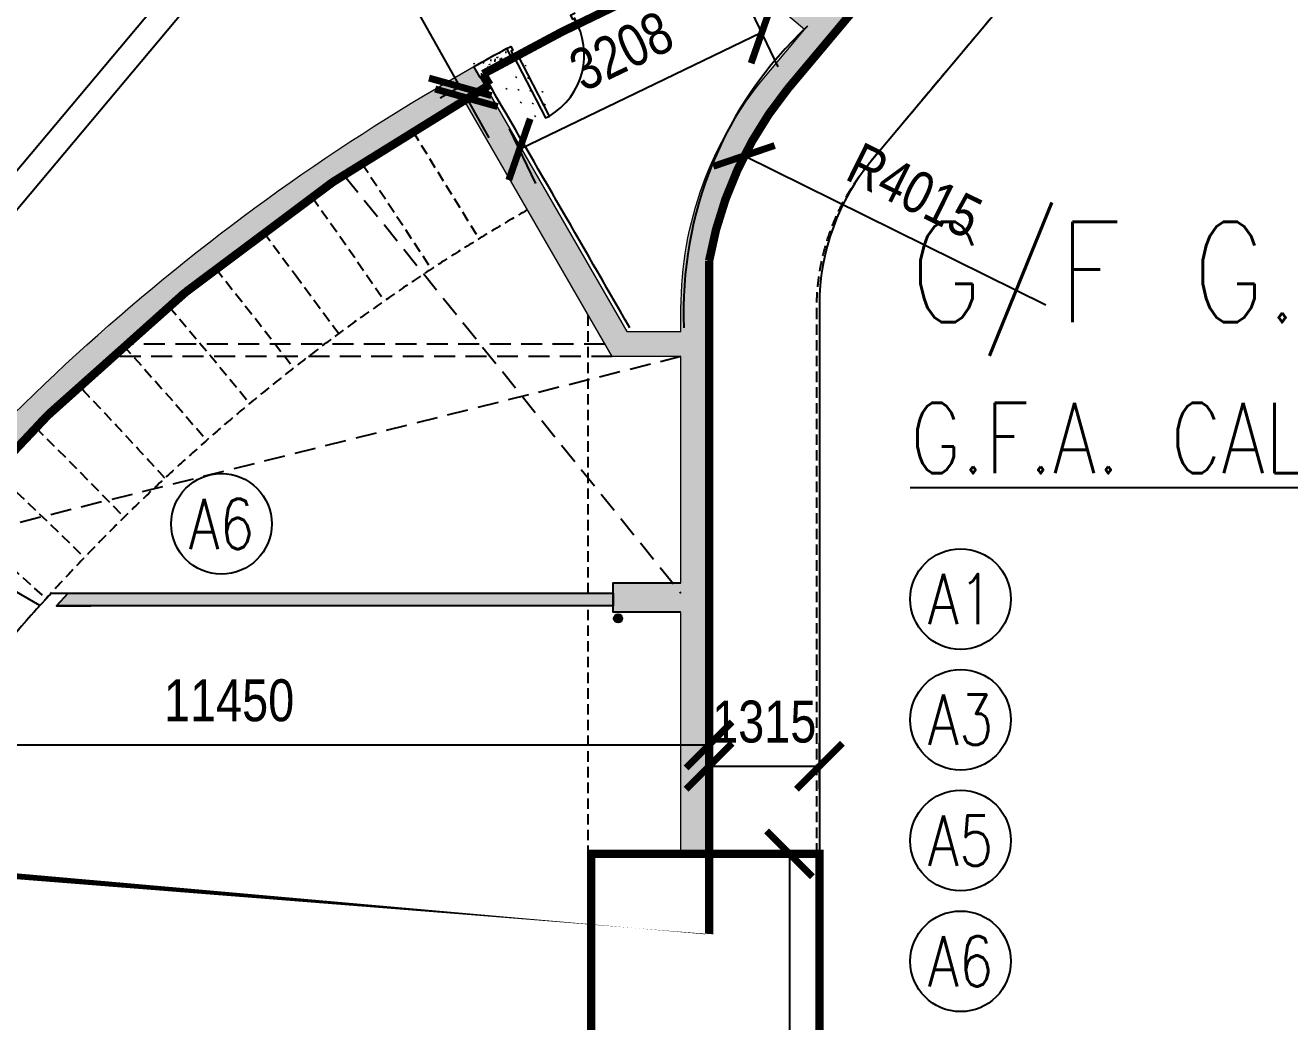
# Model space of a CAD drawing. Header units: millimetres. Extents: x 834140250 to 834644390, y 817877047 to 817987022.
# Drawn here: x 834383485 to 834398566, y 817945582 to 817957464 of the extents above; entities that cross this region are included whole.
import ezdxf
from ezdxf.enums import TextEntityAlignment as Align

# ---------------------------------------------------------------- set-up
doc = ezdxf.new("R2010")
doc.units = ezdxf.units.MM
doc.header["$LTSCALE"] = 1000
doc.header["$MEASUREMENT"] = 0
for name, pattern in [('3B52X-MAGP-P-L000_XB$0$CENTER', [2, 1.25, -0.25, 0.25, -0.25]), ('3B52X-MAGP-P-L000_XB$0$DASHED2', [0.375, 0.25, -0.125]), ('3B52X-MAGP-P-L000_XB$0$HIDDEN2', [0.1875, 0.125, -0.0625])]:
    doc.linetypes.add(name, pattern=pattern)
doc.layers.get('Defpoints').update_dxf_attribs({"color": 150})
for name, color, linetype in [('3B52X-MAGP-P-L000_XB$0$VPA060_Hatch', 252, 'Continuous'), ('3B52X-MAGP-P-L000_XB$0$VPA060_Tactile', 8, 'Continuous'), ('3B52X-MAGP-P-L000_XB$0$VPA090_Building Line Above', 1, '3B52X-MAGP-P-L000_XB$0$HIDDEN2'), ('3B52X-MAGP-P-L000_XB$0$VPA220_Wall-Conc', 3, 'Continuous'), ('3B52X-MAGP-P-L000_XB$0$VPA240_Stair Ramp', 1, 'Continuous'), ('3B52X-MAGP-P-L000_XB$0$VPA280_Structure Under', 1, 'Continuous'), ('3B52X-MAGP-P-L000_XB$0$VPA315_Door', 1, 'Continuous'), ('3B52X-MAGP-P-L000_XB$0$VPA334_Void Area', 8, '3B52X-MAGP-P-L000_XB$0$CENTER'), ('3B52X-MAGP-P-L000_XB$0$VPA520_Drainage', 8, 'Continuous'), ('GFA', 2, 'Continuous'), ('MGD031_1', 7, 'Continuous'), ('VPA040_Text', 3, 'Continuous')]:
    doc.layers.add(name, color=color, linetype=linetype)
doc.layers.add('3B52X-MAGP-P-L000_XB$0$VPA280_Structure', color=2, linetype='Continuous', lineweight=5)
doc.layers.add('VPA280_Structure', color=2, linetype='Continuous', lineweight=5)
doc.styles.add('1_2.5mm', font='arial.ttf', dxfattribs={"width": 0.8, "height": 0.0025})
doc.styles.get("Standard").update_dxf_attribs({"font": 'txt.shx', "width": 0.8})
doc.styles.add('Style-Arial', font='arial.ttf', dxfattribs={"width": 0.8})
doc.styles.add('T1', font='simplex.shx', dxfattribs={"width": 0.8})
doc.dimstyles.get("Standard").update_dxf_attribs({"dimtxt": 0.18, "dimasz": 0.18, "dimexe": 0.18, "dimexo": 0.06249999999999999, "dimgap": 0.09, "dimtad": 0, "dimtih": 1, "dimtoh": 1, "dimdec": 4, "dimzin": 1, "dimdsep": 46, "dimtxsty": '1_2.5mm', "dimcen": 0, "dimadec": 0, "dimazin": 0, "dimtfac": 1, "dimtdec": 4, "dimtofl": 0, "dimtmove": 0, "dimatfit": 3, "dimfxl": 0, "dimtolj": 1, "dimtzin": 1, "dimarcsym": 0})

# ---------------------------------------------------------------- blocks, each defined once
blk = doc.blocks.new('_ArchTick')
at = {"color": 0, "linetype": 'ByBlock', "const_width": 0.15}
blk.add_lwpolyline([(-0.5, -0.5), (0.5, 0.5)], dxfattribs=at)
blk = doc.blocks.new('*D32')
at = {"layer": 'Defpoints', "color": 0}
for p in [(834386260.5289018, 817964194.6418462), (834386404.9058297, 817964073.4952191), (834379044.9876467, 817955302.2864102)]:
    blk.add_point(p, dxfattribs=at)
at = {"layer": 'MGD031_1', "color": 0, "lineweight": -2}
for p, q in [((834386195.1626835, 817964249.4906161), (834386050.7857556, 817964370.6372432)), ((834378900.6107719, 817955423.4329928), (834386260.5289018, 817964194.6418462)), ((834378835.2445005, 817955478.2818072), (834378690.8676257, 817955599.4283898))]:
    blk.add_line(p, q, dxfattribs=at)
at = {"layer": 'MGD031_1', "color": 0, "lineweight": -2, "xscale": 547.6004642393601, "yscale": 547.6004642393601, "zscale": 547.6004642393601}
for p, rotation in [((834386260.5289018, 817964194.6418462), 49.99999993868348), ((834378900.6107719, 817955423.4329928), 229.9999999386835)]:
    blk.add_blockref('_ArchTick', p, dxfattribs=dict(at, rotation=rotation))
at = {"layer": 'MGD031_1', "color": 0, "insert": (834382175.2658908, 817960149.1278118), "char_height": 500, "attachment_point": 5, "rotation": 49.999999938683494, "style": 'Style-Arial'}
blk.add_mtext('11450', dxfattribs=at)
blk = doc.blocks.new('*D37')
at = {"layer": 'Defpoints', "color": 0}
for p in [(834392955.8966922, 817948628.601935), (834391640.8966917, 817948083.6218371), (834392955.8966922, 817948083.6218369)]:
    blk.add_point(p, dxfattribs=at)
at = {"layer": 'MGD031_1', "color": 0, "lineweight": -2}
for p, q in [((834391640.8966917, 817948357.4220693), (834391640.8966917, 817948902.4021672)), ((834392955.8966922, 817948357.4220691), (834392955.8966922, 817948902.4021672)), ((834391640.8966917, 817948628.601935), (834392955.8966922, 817948628.601935))]:
    blk.add_line(p, q, dxfattribs=at)
at = {"layer": 'MGD031_1', "color": 0, "lineweight": -2, "xscale": 547.6004642393601, "yscale": 547.6004642393601, "zscale": 547.6004642393601, "rotation": 180}
blk.add_blockref('_ArchTick', (834391640.8966917, 817948628.601935), dxfattribs=at)
at = {"layer": 'MGD031_1', "color": 0, "lineweight": -2, "xscale": 547.6004642393601, "yscale": 547.6004642393601, "zscale": 547.6004642393601}
blk.add_blockref('_ArchTick', (834392955.8966922, 817948628.601935), dxfattribs=at)
at = {"layer": 'MGD031_1', "color": 0, "insert": (834392298.3966919, 817949157.8591931), "char_height": 500, "attachment_point": 5, "style": 'Style-Arial'}
blk.add_mtext('1315', dxfattribs=at)
blk = doc.blocks.new('*D38')
at = {"layer": 'Defpoints', "color": 0}
for p in [(834392893.396692, 817947583.6218369), (834392599.3115593, 817939583.6218373), (834392893.396692, 817939583.6218373)]:
    blk.add_point(p, dxfattribs=at)
at = {"layer": 'MGD031_1', "color": 0, "lineweight": -2}
for p, q in [((834392619.5964599, 817947583.6218369), (834392325.5113271, 817947583.6218369)), ((834392599.3115593, 817947583.6218369), (834392599.3115593, 817939583.6218373)), ((834392619.5964599, 817939583.6218373), (834392325.5113271, 817939583.6218373))]:
    blk.add_line(p, q, dxfattribs=at)
at = {"layer": 'MGD031_1', "color": 0, "lineweight": -2, "xscale": 547.6004642393601, "yscale": 547.6004642393601, "zscale": 547.6004642393601}
for p, rotation in [((834392599.3115593, 817947583.6218369), 90), ((834392599.3115593, 817939583.6218373), 270)]:
    blk.add_blockref('_ArchTick', p, dxfattribs=dict(at, rotation=rotation))
at = {"layer": 'MGD031_1', "color": 0, "insert": (834392070.2248331, 817943583.6218374), "char_height": 500, "attachment_point": 5, "rotation": 90, "style": 'Style-Arial'}
blk.add_mtext('8000', dxfattribs=at)
blk = doc.blocks.new('*D63')
at = {"layer": 'Defpoints', "color": 0}
for p in [(834392584.0147717, 817956723.8798493), (834389379.1210192, 817955983.6949282), (834389693.8677514, 817955330.7366765)]:
    blk.add_point(p, dxfattribs=at)
at = {"layer": 'MGD031_1', "color": 0, "lineweight": -2}
for p, q in [((834392465.1257513, 817956970.5212245), (834392150.379019, 817957623.479476)), ((834392269.2680395, 817957376.8381008), (834389379.1210192, 817955983.6949279)), ((834389574.9787312, 817955577.3780515), (834389260.2319989, 817956230.3363031))]:
    blk.add_line(p, q, dxfattribs=at)
at = {"layer": 'MGD031_1', "color": 0, "lineweight": -2, "xscale": 547.6004642393601, "yscale": 547.6004642393601, "zscale": 547.6004642393601}
for p, rotation in [((834392269.2680395, 817957376.8381008), 25.73555168244227), ((834389379.1210192, 817955983.6949279), 205.7355516824422)]:
    blk.add_blockref('_ArchTick', p, dxfattribs=dict(at, rotation=rotation))
at = {"layer": 'MGD031_1', "color": 0, "insert": (834390594.3814411, 817957157.0255622), "char_height": 500, "attachment_point": 5, "rotation": 25.73555168244229, "style": 'Style-Arial'}
blk.add_mtext('3208', dxfattribs=at)
blk = doc.blocks.new('*D64')
at = {"layer": 'Defpoints', "color": 0}
for p in [(834388945.4852672, 817956883.2945544), (834389018.9915309, 817956752.4604665), (834388746.3277049, 817956599.2702739)]:
    blk.add_point(p, dxfattribs=at)
at = {"layer": 'MGD031_1', "color": 0, "lineweight": -2}
for p, q in [((834388672.8214412, 817956730.1043618), (834387186.6272944, 817959375.3871654)), ((834388706.7791781, 817956749.1827717), (834388434.1153522, 817956595.9925792)), ((834388780.2854419, 817956618.3486838), (834388507.621616, 817956465.1584914)), ((834388746.3277049, 817956599.2702739), (834389014.55127, 817956121.8580961))]:
    blk.add_line(p, q, dxfattribs=at)
at = {"layer": 'MGD031_1', "color": 0, "lineweight": -2, "xscale": 547.6004642393601, "yscale": 547.6004642393601, "zscale": 547.6004642393601}
for p, rotation in [((834388672.8214412, 817956730.1043618), 299.3285000423941), ((834388746.3277049, 817956599.2702739), 119.3285000423941)]:
    blk.add_blockref('_ArchTick', p, dxfattribs=dict(at, rotation=rotation))
at = {"layer": 'MGD031_1', "color": 0, "insert": (834387066.3531749, 817958509.289485), "char_height": 500, "attachment_point": 5, "rotation": 119.3285000423941, "style": 'Style-Arial'}
blk.add_mtext('150', dxfattribs=at)
blk = doc.blocks.new('*D66')
at = {"layer": 'Defpoints', "color": 0}
for p in [(834391640.8966918, 817948882.527856), (834380190.6291426, 817947583.6218374), (834391640.8966918, 817947583.6218373)]:
    blk.add_point(p, dxfattribs=at)
at = {"layer": 'MGD031_1', "color": 0, "lineweight": -2}
for p, q in [((834380190.6291423, 817947857.4220698), (834380190.6291423, 817949156.3280886)), ((834391640.8966914, 817947857.4220698), (834391640.8966914, 817949156.3280886)), ((834380190.6291423, 817948882.5278565), (834391640.8966914, 817948882.5278565))]:
    blk.add_line(p, q, dxfattribs=at)
at = {"layer": 'MGD031_1', "color": 0, "lineweight": -2, "xscale": 547.6004642393601, "yscale": 547.6004642393601, "zscale": 547.6004642393601}
for p, rotation in [((834380190.6291423, 817948882.5278565), 179.9999999997794), ((834391640.8966914, 817948882.5278565), 359.9999999997795)]:
    blk.add_blockref('_ArchTick', p, dxfattribs=dict(at, rotation=rotation))
at = {"layer": 'MGD031_1', "color": 0, "insert": (834385915.7629172, 817949411.614582), "char_height": 500, "attachment_point": 5, "style": 'Style-Arial'}
blk.add_mtext('11450', dxfattribs=at)
blk = doc.blocks.new('*D98')
at = {"layer": 'Defpoints', "color": 0}
for p in [(834392056.5435157, 817955906.2510638), (834395655.8966912, 817954127.2396188)]:
    blk.add_point(p, dxfattribs=at)
at = {"layer": 'MGD031_1', "color": 0, "lineweight": -2}
blk.add_line((834395655.8966911, 817954127.2396185), (834392056.5435157, 817955906.2510636), dxfattribs=at)
at = {"layer": 'MGD031_1', "color": 0, "lineweight": -2, "xscale": 547.6004642393601, "yscale": 547.6004642393601, "zscale": 547.6004642393601, "rotation": 153.6987167708622}
blk.add_blockref('_ArchTick', (834392056.5435157, 817955906.2510636), dxfattribs=at)
at = {"layer": 'MGD031_1', "color": 0, "insert": (834394090.6538123, 817955491.0591612), "char_height": 500, "attachment_point": 5, "rotation": 333.69871677086223, "style": 'Style-Arial'}
blk.add_mtext('R4015', dxfattribs=at)
blk = doc.blocks.new('door_800')
at = {"layer": '3B52X-MAGP-P-L000_XB$0$VPA315_Door', "color": 253}
for points in [[(591.364559173584, 704.7609226703644), (552.7973053455353, 658.798253774643), (591.0995293855667, 626.6588755846024), (607.1692185401917, 645.8099875450134), (645.4714425802231, 613.6706093549728), (667.9690073728561, 640.4821661710739)], [(0, 0), (38.56725382804871, 45.96266889572144), (76.86947786808014, 13.82329070568085), (60.79978883266449, -5.327821373939514), (99.10201287269592, -37.4671995639801), (76.60444808006287, -64.27875638008118)]]:
    blk.add_lwpolyline(points, dxfattribs=at)
blk.add_lwpolyline([(131.2413910627365, 0.8350244760513306), (99.10201287269592, -37.4671995639801), (749.1123096942902, -582.8905342817307), (781.2516878843307, -544.5883102416992)], close=True, dxfattribs=at)
blk.add_arc((99.10201287269592, -37.4671995639801), 849.9999999545314, 323.3722893022553, 53.3722893022553, dxfattribs=at)
blk = doc.blocks.new('GFA_GF')
at = {"layer": '3B52X-MAGP-P-L000_XB$0$VPA060_Hatch'}
h = blk.add_hatch(dxfattribs=at)
h.set_pattern_fill('AR-CONC', color=253, scale=20, style=0)
h.set_pattern_definition([(49.99999999999999, (834399403.5779446, 817920156.1772425), (143.4520365201507, -12.55042699651902), [15, -165]), (355, (834399403.5779446, 817920156.1772425), (-27.7502667226, 150.4384267400024), [12, -132]), (100.4514, (834399415.5322806, 817920155.1313746), (115.7018763428043, 137.8879084121907), [12.748038, -140.2284224]), (46.18420000000002, (834399403.5779446, 817920196.1772425), (213.4482097251289, -33.10380286580362), [22.49999999999999, -247.4999999999999]), (96.6356, (834399421.3652936, 817920193.418581), (186.9325411097407, 194.8235741800883), [19.1220576, -210.3426]), (351.1842, (834399403.5779446, 817920196.1772425), (186.9323890267254, 194.8237201850649), [18, -198]), (21, (834399423.5779446, 817920186.1772425), (119.3814104236923, -80.52377813306776), [15, -165]), (326.0000000000001, (834399423.5779446, 817920186.1772425), (48.66306638431634, 145.0300090093706), [12, -132]), (71.4514, (834399433.5263911, 817920179.4669213), (168.044525716298, 64.50609934199048), [12.748038, -140.2284224]), (37.50000000000001, (834399403.5779446, 817920156.1772425), (2.431971063458134, 66.5787707662623), [0, -130.4, 0, -134, 0, -132.5]), (7.499999999999999, (834399403.5779446, 817920156.1772425), (52.61390748842972, 78.88234237647205), [0, -76.39999999999999, 0, -127.4, 0, -50.5]), (327.5, (834399358.9779447, 817920156.1772425), (106.7644872344818, -4.510974346875951), [0, -50, 0, -156, 0, -207]), (317.5, (834399338.9779447, 817920156.1772425), (116.6372338684772, 20.02099646646354), [0, -65, 0, -103.6, 0, -147])])
edge = h.paths.add_edge_path(flags=17)
edge.add_line((4669.99081492424, 6400.000000119209), (4375.864941716194, 6400.000000119209))
edge.add_line((4375.864941716194, 6400.000000119209), (4812.102622866631, 6033.953103899956))
edge.add_arc((8418.747860908508, 7644.784747481346), 3950.021323620073, 198.3688839907443, 204.066914657053, ccw=False)
edge = h.paths.add_edge_path()
edge.add_line((4812.102622866631, 6033.953103899956), (4375.864941716194, 6400.000000119209))
edge.add_line((4375.864941716194, 6400.000000119209), (4355.106813549995, 6400.000000119209))
edge.add_arc((8418.716197490692, 7644.763788342476), 4249.983307464022, 197.0308606786462, 218.098155601729)
edge.add_line((5074.171074867249, 5022.479281187057), (5306.47010576725, 5212.420541405678))
edge.add_arc((8418.747861385345, 7644.784748315811), 3950.021324394689, 204.0669146652843, 218.00898794895, ccw=False)
edge = h.paths.add_edge_path()
edge.add_line((14758.72696197033, 20234.85090553761), (15690.76899850368, 21345.61535251141))
edge.add_line((15690.76899850368, 21345.61535251141), (15920.58233129978, 21152.77907001972))
edge.add_line((15920.58233129978, 21152.77907001972), (14988.54029262066, 20042.01462078094))
edge.add_line((14988.54029262066, 20042.01462078094), (17301.99451732635, 18100.79604828358))
edge.add_line((17301.99451732635, 18100.79604828358), (18105.47902500629, 19058.35159659386))
edge.add_line((18105.47902500629, 19058.35159659386), (18335.2923579216, 18865.51531362534))
edge.add_line((18335.2923579216, 18865.51531362534), (16874.3315615654, 17124.41003656387))
edge.add_arc((19950.00000035763, 14543.61778283119), 4015.000000287576, 139.9999999877726, 179.9999999982988)
edge.add_line((15935, 14543.6177829504), (15935, 7999.999999523163))
edge.add_line((15935, 7999.999999523163), (15635, 7999.999999523163))
edge.add_line((15635, 7999.999999523163), (15635, 10999.99999952316))
edge.add_line((15635, 10999.99999952316), (15635, 11299.99999952316))
edge.add_line((15635, 11299.99999952316), (15635, 13971.4147452116))
edge.add_line((15635, 13971.4147452116), (14815.96099662781, 13971.4147452116))
edge.add_line((14815.96099662781, 13971.4147452116), (13053.97842180729, 17021.24373209476))
edge.add_arc((25735.29270875454, -4928.856331706047), 25350.00246262712, 120.0164774375186, 144.0164626531961)
edge.add_arc((8418.749066114426, 7644.785106897354), 3950.022491852898, 144.0168895969588, 198.3688838593637)
edge.add_line((4669.990908622742, 6400), (1577.308505892754, 6400.000000476837))
edge.add_arc((-2300.171882510185, 4785.405402541161), 4200.210694492894, 22.60699317670514, 49.99999998959423)
edge.add_line((399.6715105772018, 8002.953464508057), (-9595.549460887909, 16389.93964958191))
edge.add_line((-9595.549460887909, 16389.93964958191), (-9338.441015601158, 16696.35462939739))
edge.add_line((-9338.441015601158, 16696.35462939739), (-8765.843454003334, 16215.8885768652))
edge.add_line((-8765.843454003334, 16215.8885768652), (-8894.398885726929, 16062.6820756197))
edge.add_line((-8894.398885726929, 16062.6820756197), (-5387.807707905769, 13120.30660033226))
edge.add_line((-5387.807707905769, 13120.30660033226), (-5018.204831361771, 13560.78215587139))
edge.add_line((-5018.204831361771, 13560.78215587139), (-4864.995942115784, 13432.22463333607))
edge.add_line((-4864.995942115784, 13432.22463333607), (-5234.59881734848, 12991.74907898903))
edge.add_line((-5234.59881734848, 12991.74907898903), (-3549.301043510437, 11577.61633789539))
edge.add_line((-3549.301043510437, 11577.61633789539), (-3115.419398188591, 12094.69632971287))
edge.add_line((-3115.419398188591, 12094.69632971287), (-2962.210518836975, 11966.13881409168))
edge.add_line((-2962.210518836975, 11966.13881409168), (-3396.092154622078, 11449.0588157177))
edge.add_line((-3396.092154622078, 11449.0588157177), (-3281.192103862762, 11352.62340319157))
edge.add_line((-3281.192103862762, 11352.62340319157), (-3120.487859845161, 11544.14607441425))
edge.add_line((-3120.487859845161, 11544.14607441425), (-2507.652151584625, 11029.91617846489))
edge.add_line((-2507.652151584625, 11029.91617846489), (-2668.352561712265, 10838.40078175068))
edge.add_line((-2668.352561712265, 10838.40078175068), (528.2290325164795, 8156.162353157997))
edge.add_arc((-2446.506817698479, 4671.498859405518), 4581.695433269801, 26.278853227204877, 49.513768639956595, ccw=False)
edge.add_line((1661.669927000999, 6700), (4275.070816159248, 6700))
edge.add_arc((8418.750927686691, 7644.785138964653), 4250.02397940018, 144.0168745552077, 192.8442255567613, ccw=False)
edge.add_arc((25735.29270875454, -4928.856331706047), 25650.00246259042, 119.34633505658181, 144.0164626532238, ccw=False)
edge.add_line((13164.54626882076, 17429.56401216984), (14989.10889220238, 14271.4147452116))
edge.add_line((14989.10889220238, 14271.4147452116), (15635, 14271.4147452116))
edge.add_line((15635, 14271.4147452116), (15635.00000023842, 14543.6177829504))
edge.add_arc((19950.00000059605, 14543.6177829504), 4315.000000357628, 139.9999999910598, 180, ccw=False)
edge.add_line((16644.51822865009, 17317.24631953239), (17109.15823471546, 17870.98271584511))
edge.add_line((17109.15823471546, 17870.98271584511), (14565.89067590237, 20005.03756964207))
edge.add_line((14565.89067590237, 20005.03756964207), (14758.72696197033, 20234.85090553761))
at = {"layer": '3B52X-MAGP-P-L000_XB$0$VPA060_Hatch', "ltscale": 500}
h = blk.add_hatch(dxfattribs=at)
h.set_pattern_fill('AR-CONC', color=253, scale=20, style=0)
h.set_pattern_definition([(49.99999999999999, (-834391969.9608859, -818009550.0209248), (143.4520365201507, -12.55042699651902), [15, -165]), (355, (-834391969.9608859, -818009550.0209248), (-27.7502667226, 150.4384267400024), [12, -132]), (100.45144446, (-834391958.0065497, -818009551.0667936), (115.7017693454224, 137.8879981937259), [12.7480384, -140.2284223999999]), (46.18420000000002, (-834391969.9608859, -818009510.0209248), (213.4482661343145, -33.10385615861531), [22.49999999999999, -247.4999999999999]), (96.63563549, (-834391952.1735369, -818009512.7795862), (186.9323891348457, 194.8237201549101), [19.1220684, -210.342752]), (351.1841639899999, (-834391969.9608859, -818009510.0209248), (186.9323890109546, 194.823720053998), [18, -198.0000002]), (21, (-834391949.9608859, -818009520.0209248), (119.3814104236923, -80.52377813306776), [15, -165]), (326.0000000000001, (-834391949.9608859, -818009520.0209248), (48.66306638431634, 145.0300090093706), [12, -132]), (71.45144474, (-834391940.0124351, -818009526.7312396), (168.0444753459942, 64.50623056127077), [12.748038, -140.2284224]), (37.50000000000001, (-834391969.9608859, -818009550.0209248), (2.431971063458134, 66.5787707662623), [0, -130.4, 0, -134, 0, -132.5]), (7.499999999999999, (-834391969.9608859, -818009550.0209248), (52.61390748842972, 78.88234237647205), [0, -76.39999999999999, 0, -127.4, 0, -50.5]), (327.5, (-834392014.5608859, -818009550.0209248), (106.7644872344818, -4.510974346875951), [0, -50, 0, -156, 0, -207]), (317.5, (-834392034.5608859, -818009550.0209248), (116.6372338684772, 20.02099646646354), [0, -65, 0, -103.6, 0, -147])])
h.paths.add_polyline_path([(13625.5015848875, 17512.2462375164), (13554.26752626896, 17644.25271058083, 0.004336753422912554), (13164.54626882076, 17429.56401216984), (13239.5885733366, 17299.67271876335, -0.00431955443661349)])
at = {"layer": '3B52X-MAGP-P-L000_XB$0$VPA060_Hatch'}
h = blk.add_hatch(dxfattribs=at)
h.set_pattern_fill('AR-CONC', color=253, scale=20, style=0)
h.set_pattern_definition([(49.99999999999999, (8187.585738301277, 10999.99999511242), (143.4520365201507, -12.55042699651902), [15, -165]), (355, (8187.585738301277, 10999.99999511242), (-27.7502667226, 150.4384267400024), [12, -132]), (100.4514, (8199.54007434845, 10998.95412707329), (115.7018763428043, 137.8879084121907), [12.748038, -140.2284224]), (46.18420000000002, (8187.585738301277, 11039.99999511242), (213.4482097251289, -33.10380286580362), [22.49999999999999, -247.4999999999999]), (96.6356, (8205.37308728695, 11037.24133372307), (186.9325411097407, 194.8235741800883), [19.1220576, -210.3426]), (351.1842, (8187.585738301277, 11039.99999511242), (186.9323890267254, 194.8237201850649), [18, -198]), (21, (8207.585738301277, 11029.99999511242), (119.3814104236923, -80.52377813306776), [15, -165]), (326.0000000000001, (8207.585738301277, 11029.99999511242), (48.66306638431634, 145.0300090093706), [12, -132]), (71.4514, (8217.534184932709, 11023.28967392445), (168.044525716298, 64.50609934199048), [12.748038, -140.2284224]), (37.50000000000001, (8187.585738301277, 10999.99999511242), (2.431971063458134, 66.5787707662623), [0, -130.4, 0, -134, 0, -132.5]), (7.499999999999999, (8187.585738301277, 10999.99999511242), (52.61390748842972, 78.88234237647205), [0, -76.39999999999999, 0, -127.4, 0, -50.5]), (327.5, (8142.985738277435, 10999.99999511242), (106.7644872344818, -4.51097434687596), [0, -50, 0, -156, 0, -207]), (317.5, (8122.985738277435, 10999.99999511242), (116.6372338684772, 20.02099646646353), [0, -65, 0, -103.6, 0, -147])])
h.paths.add_polyline_path([(15635, 11275.00001096725), (15514.12554585934, 11274.99997282028), (15635, 11149.99999690056)])
h.paths.add_polyline_path([(15514.12554585934, 11274.99997270107), (14824.98748898506, 11274.99975538254), (14824.9874932766, 10999.99999916553), (14824.98750126362, 10924.99975550175), (15635.00001013279, 10925.00001108646), (15635, 11149.99999678135)])
h.paths.add_polyline_path([(14834.99999785423, 11149.99999940395), (8324.800397634506, 11149.99999952316), (8187.585738301277, 11000.00000107288), (14824.9874932766, 10999.99999475479)])
at = {"layer": '3B52X-MAGP-P-L000_XB$0$VPA520_Drainage'}
h = blk.add_hatch(dxfattribs=at)
h.set_pattern_fill('ANSI31', color=253, scale=150, style=0)
h.set_pattern_definition([(45, (-834236357.3576926, -817907525.0467806), (-13.25825214724776, 13.25825214724777), [])])
edge = h.paths.add_edge_path()
edge.add_arc((14884.99999785423, 10849.99999904633), 40, 0, 360)
at = {"layer": '3B52X-MAGP-P-L000_XB$0$VPA060_Tactile', "color": 253}
for points in [[(1702.482847690582, 9031.05179643631), (11842.45738255978, 21115.40287697315)], [(1932.296180725098, 8838.215513467789), (12072.27071559429, 20922.56659400463)]]:
    blk.add_lwpolyline(points, dxfattribs=at)
at = {"layer": '3B52X-MAGP-P-L000_XB$0$VPA090_Building Line Above', "color": 253}
for p, q in [((21720.95494067669, 20854.61405265331), (17881.68001711369, 16279.14434468746)), ((17250.00000035763, 14543.61778306961), (17250.00000035763, -2.384185791015625e-07)), ((14528.10343146324, 11149.99999952316), (14528.10343146324, 14469.61873221397)), ((14528.10343146324, 5579.056232213974), (14528.10343146324, 10999.99999952316))]:
    blk.add_line(p, q, dxfattribs=at)
blk.add_arc((19950.00000047684, 14543.61778306961), 2700, 140.0000034931815, 180, dxfattribs=at)
at = {"layer": '3B52X-MAGP-P-L000_XB$0$VPA220_Wall-Conc', "color": 253}
blk.add_lwpolyline([(13625.50171911716, 17512.24630999565, 0.004319555933367111), (13239.58857321739, 17299.67271876335), (13239.58857488632, 17299.67271614075), (13164.54626882076, 17429.56401216984, -0.004336754918786543), (13554.26766133308, 17644.2527834177, -0.004336754918786543)], format="xyb", dxfattribs=at)
for points in [[(13554.26752495766, 17644.25271296501), (13625.5015848875, 17512.2462375164)], [(14824.98749339581, 11149.99999928474), (14824.9874932766, 10999.99999916553), (8187.585736989975, 10999.99999964237), (8324.800397515297, 11149.99999952316), (14824.9874932766, 11149.99999916553)]]:
    blk.add_lwpolyline(points, dxfattribs=at)
at = {"layer": '3B52X-MAGP-P-L000_XB$0$VPA240_Stair Ramp', "color": 253, "linetype": '3B52X-MAGP-P-L000_XB$0$HIDDEN2'}
blk.add_line((12438.85342204571, 16654.21248185635), (13225.56537890434, 15377.19996023178), dxfattribs=at)
at = {"layer": '3B52X-MAGP-P-L000_XB$0$VPA240_Stair Ramp', "color": 253}
blk.add_line((7988.557250261307, 11003.28690314293), (7484.283747434616, 11294.42934560776), dxfattribs=at)
at = {"layer": '3B52X-MAGP-P-L000_XB$0$VPA240_Stair Ramp', "color": 253, "linetype": '3B52X-MAGP-P-L000_XB$0$HIDDEN2'}
for points in [[(11834.38467204571, 16269.93123185635), (12247.29092204571, 15643.80623185635), (12656.91592204571, 15015.55623185635)], [(11241.00967204571, 15868.71248185635), (11672.07217204571, 15254.99373185635), (12098.66592204571, 14638.08748185635)], [(10659.19717204571, 15450.89998185635), (11034.54092204571, 14949.08748185635), (11552.2885825634, 14245.7642172575)], [(10089.41592204571, 15016.83748185635), (10555.32217204571, 14429.11873185635), (11015.22842204571, 13836.61873185635)], [(9532.165922045708, 14566.83748185635), (10014.75967204571, 13992.68123185635), (10490.91592204571, 13413.24373185635)], [(8987.822172045708, 14101.27498185635), (9486.540922045708, 13541.11873185635), (9978.790922045708, 12975.21248185635)], [(7939.665922045708, 13124.93123185635), (8469.384672045708, 12593.74373185635), (8992.665922045708, 12056.64998185635)], [(7436.697172045708, 12614.96248185635), (7980.978422045708, 12098.93123185635), (8519.447172045708, 11576.83748185635)], [(6948.322172045708, 12090.96248185635), (7506.790922045708, 11590.33748185635), (8059.978422045708, 11083.86873185635)]]:
    blk.add_lwpolyline(points, dxfattribs=at)
at = {"layer": '3B52X-MAGP-P-L000_XB$0$VPA240_Stair Ramp', "color": 253, "ltscale": 500}
blk.add_lwpolyline([(8121.248136997223, 11149.99999952316), (8324.800397515297, 11149.99999952316)], dxfattribs=at)
at = {"layer": '3B52X-MAGP-P-L000_XB$0$VPA240_Stair Ramp', "color": 253, "linetype": '3B52X-MAGP-P-L000_XB$0$HIDDEN2'}
for centre, radius, start, end in [((25703.61167371273, -4885.277483463287), 23796.42056053399, 120.0037229939893, 138.4727774907674), ((-37753.42782795429, -30448.63126814365), 63855.14395377521, 42.29543652962931, 43.64138222412861)]:
    blk.add_arc(centre, radius, start, end, dxfattribs=at)
at = {"layer": '3B52X-MAGP-P-L000_XB$0$VPA240_Stair Ramp', "color": 253, "ltscale": 500}
blk.add_arc((25703.61167371273, -4885.277483463287), 23796.42056053399, 137.6348972886213, 144.3959991379982, dxfattribs=at)
at = {"layer": '3B52X-MAGP-P-L000_XB$0$VPA280_Structure', "color": 253, "ltscale": 500}
for points in [[(13053.97844266891, 17021.24375867844, 0.1051041700442784), (5222.429465651512, 9965.608024597168, 0.2417037481233859), (4669.990886569023, 6400.000060558319)], [(13066.48466861248, 16999.59671926498, 0.1051041700445045), (5242.659111618996, 9950.919205188751, 0.2417037481220533), (4693.717069029808, 6407.878402233124, 0.2417037481220533)]]:
    blk.add_lwpolyline(points, format="xyb", dxfattribs=at)
at = {"layer": '3B52X-MAGP-P-L000_XB$0$VPA280_Structure Under', "color": 253, "linetype": '3B52X-MAGP-P-L000_XB$0$HIDDEN2', "ltscale": 2}
for points in [[(14729.30125689507, 14121.4147452116), (9010.765867114067, 14121.4147452116)], [(14815.96099662781, 13971.4147452116), (8841.436445951462, 13971.4147452116)]]:
    blk.add_lwpolyline(points, dxfattribs=at)
at = {"layer": '3B52X-MAGP-P-L000_XB$0$VPA334_Void Area', "color": 253, "linetype": '3B52X-MAGP-P-L000_XB$0$DASHED2'}
for points in [[(11622.4492418766, 16129.40271639824), (15634.99999785423, 11149.99999952316)], [(11622.4492418766, 16129.40271639824), (15634.99999785423, 11149.99999952316)], [(15635, 13971.4147452116), (6720.2026232481, 11735.57178783417)], [(15635, 13971.4147452116), (6720.2026232481, 11735.57178783417)]]:
    blk.add_lwpolyline(points, dxfattribs=at)
at = {"layer": '3B52X-MAGP-P-L000_XB$0$VPA520_Drainage', "color": 253}
blk.add_lwpolyline([(8187.619115829468, 11000.00000119209), (8594.90585899353, 11000.00000083447)], dxfattribs=at)
for radius in [50, 40]:
    blk.add_circle((14884.99999785423, 10849.99999904633), radius, dxfattribs=at)
at = {"layer": 'Defpoints', "color": 253, "ltscale": 500}
blk.add_lwpolyline([(15635.00001013279, 10925.00001108646), (14824.98750126362, 10924.99975550175), (14824.98748898506, 11274.99975538254), (15635, 11275.00001096725)], dxfattribs=at)
at = {"layer": 'VPA280_Structure', "color": 253, "ltscale": 500}
for points in [[(15635.00000023842, 14543.6177829504, -0.1763269807532499), (16644.51822865009, 17317.24631953239), (17109.15823471546, 17870.98271584511), (14565.89067590237, 20005.03756964207), (14758.72696065903, 20234.85090410709), (14758.72696197033, 20234.85090553761), (15690.76899850368, 21345.61535251141)], [(18335.2923579216, 18865.51531362534), (16874.3315615654, 17124.41003656387, 0.1763269807526934), (15935, 14543.6177829504), (15935, 7999.999999523163), (15635, 7999.999999523163), (15635, 10925.00001108646)], [(-2668.346643805504, 10838.40782558918), (528.2290325164795, 8156.162353157997, -0.1017302173343312), (1661.669927000999, 6700), (4275.070816159248, 6700, -0.216332576124974), (4979.673718810081, 10141.87379908562, -0.1080614367030422), (13164.54626882076, 17429.56401216984), (14989.10889220238, 14271.4147452116), (15635, 14271.4147452116), (15635, 14543.6177829504)], [(15635, 11275.00001096725), (15635, 13971.4147452116), (14815.96099662781, 13971.4147452116), (13053.97842180729, 17021.24373209476, 0.1051041700439045), (5222.429473161697, 9965.607966542244, 0.2417037481215147), (4669.990908622742, 6400), (1577.308505892754, 6400.000000476837, 0.1200969921654342), (399.6715105772018, 8002.953464508057), (-9595.551913499832, 16389.94170737267), (403.191312789917, 7999.999999523163)]]:
    blk.add_lwpolyline(points, format="xyb", dxfattribs=at)
blk.add_lwpolyline([(15635.00001013279, 10925.00001108646), (14824.98750126362, 10924.99975550175), (14824.98748898506, 11274.99975538254), (15635, 11275.00001096725)], dxfattribs=at)
at = {"color": 253, "rotation": 337.3361827601466}
blk.add_blockref('door_800', (13554.26752495766, 17644.25271296501), dxfattribs=at)

msp = doc.modelspace()

# ---------------------------------------------------------------- linework, layer by layer
at = {"ltscale": 500}
msp.add_lwpolyline([(834394694.2547524, 817957901.1491159), (834397062.9796269, 817960743.5607374), (834397426.8516235, 817960438.2358797), (834393587.5767, 817955862.7661717, 0.1763269825270492), (834392955.8966833, 817954127.2396101), (834392955.8966858, 817947583.6218312), (834391640.8966918, 817947583.6218374), (834391640.8966919, 817954654.9750172, -0.1275613277761301), (834392580.2282535, 817956708.0318744), (834394041.1890498, 817958449.1371515), (834394684.6667948, 817957909.1956393), (834397062.9796269, 817960743.5607374)], format="xyb", close=True, dxfattribs=at)
for centre, radius, start, end in [((834395976.1574615, 817954058.3688188), 4639.718353679557, 132.9463663884698, 182.5117497256408), ((833898690.8543644, 817671628.1948452), 567203.7332516257, 29.83974428435501, 30.19302359078982)]:
    msp.add_arc(centre, radius, start, end, dxfattribs=at)
at = {"layer": 'GFA', "color": 2, "ltscale": 500, "const_width": 100}
msp.add_lwpolyline([(834391746.5040495, 817964029.735838), (834391995.4550728, 817963820.8411242), (834390934.8341508, 817962556.885727), (834392237.1310722, 817961464.1288618), (834390694.4407979, 817959625.6221834), (834392028.4685612, 817958506.2510474), (834391835.6322769, 817958276.4377149, 0.03148603296817183), (834388945.4852668, 817956883.2945541), (834389020.5624104, 817956753.342957, 0.1098314318232776), (834380841.9682465, 817949425.4279957, 0.2316071241180572), (834380375.8876004, 817945983.6218377), (834377283.2051979, 817945983.6218379, 0.1200969921390057), (834376105.5682024, 817947586.5753022), (834375176.4807875, 817948366.1722096), (834384124.0912542, 817959029.5062917), (834384621.9215633, 817959622.80946), (834386069.2166289, 817961347.6292815), (834387550.142275, 817963112.5277404), (834374558.0285184, 817974014.2055988), (834375152.6070579, 817974722.7967094), (834389906.6225741, 817962342.6966639, 0.4142239837492456), (834390364.4912428, 817962382.7631891), (834391746.5040497, 817964029.735838)], format="xyb", close=True, dxfattribs=at)
msp.add_lwpolyline([(834382546.3713661, 817943607.3647273, 0.04060207165883351), (834386495.3358064, 817942255.0114481, 0.4890994716173511), (834390234.0001168, 817945162.6780641), (834390234.0001168, 817947583.6218315), (834391640.8966852, 817947583.6218314), (834392830.8966854, 817947583.6218312), (834392955.8966857, 817947583.6218312), (834392955.8966857, 817939583.6218318), (834375705.8966855, 817939583.6218315)], format="xyb", dxfattribs=at)
at = {"layer": 'VPA040_Text', "color": 2, "ltscale": 500, "const_width": 100}
msp.add_lwpolyline([(834388945.4852668, 817956883.2945541), (834388945.4852568, 817956883.2945422), (834388945.4852668, 817956883.2945541), (834389020.5624104, 817956753.342957, 0.1081057605171095), (834380928.326165, 817949549.2298043, 0.1353198007057264), (834380190.6291425, 817947583.6218373), (834391640.8966917, 817947583.6218371), (834391640.8966918, 817954654.9750171, -0.127561327809167), (834392580.2282535, 817956708.0318744), (834394041.1886332, 817958449.1366549), (834393811.3753002, 817958641.9729378), (834393007.8912092, 817957684.4178861), (834392028.4685612, 817958506.2510474), (834391835.6322769, 817958276.4377149, 0.03148603296116391), (834388945.4852668, 817956883.2945541), (834389020.5624104, 817956753.342957)], format="xyb", dxfattribs=at)
at = {"layer": 'VPA040_Text', "ltscale": 500}
for centre in [(834385823.986515, 817951518.0866485), (834394640.3249935, 817950621.9461865), (834394640.3249935, 817949181.9461865), (834394640.3249935, 817947741.9461865), (834394640.3249935, 817946301.9461865)]:
    msp.add_circle(centre, 600, dxfattribs=at)

# ---------------------------------------------------------------- block references
at = {"layer": 'MGD031_1'}
msp.add_blockref('GFA_GF', (834375670.3240271, 817939541.227986), dxfattribs=at)

# ---------------------------------------------------------------- texts
at = {"layer": 'VPA040_Text', "ltscale": 500, "width": 0.8}
for s, height, p in [('G/F G.F.A. DIAGRAM', 1200, (834394040.3249935, 817953921.9461865)), ('%%UG.F.A. CALCULATION FOR G/F', 840, (834394040.3249935, 817952121.9461865))]:
    msp.add_text(s, height=height, dxfattribs=at).set_placement(p)
at = {"layer": 'VPA040_Text', "ltscale": 500, "style": 'T1', "width": 0.8}
for s, p in [('A6', (834385823.986515, 817951518.0866485)), ('A1', (834394640.3249935, 817950621.9461865)), ('A3', (834394640.3249935, 817949181.9461865)), ('A5', (834394640.3249935, 817947741.9461865)), ('A6', (834394640.3249935, 817946301.9461865))]:
    msp.add_text(s, height=600, dxfattribs=at).set_placement(p, align=Align.MIDDLE_CENTER)

# ---------------------------------------------------------------- dimensions: what is measured, and where the dimension line sits
at = {"layer": 'MGD031_1'}
for base, p1, p2, angle, picture, middle in [((834386260.5289018, 817964194.6418462), (834379044.9876467, 817955302.2864102), (834386404.9058297, 817964073.4952191), 49.99999993868108, '*D32', (834382175.2658908, 817960149.1278118)), ((834392599.3115593, 817939583.6218373), (834392893.396692, 817947583.6218369), (834392893.396692, 817939583.6218373), 90, '*D38', (834392070.2248331, 817943583.6218374))]:
    dim = msp.add_linear_dim(base=base, p1=p1, p2=p2, angle=angle, dimstyle='Standard', override={"dimscale": 50, "dimtxt": 10, "dimasz": 10.9520092847872, "dimexe": 5.476004642393601, "dimexo": 5.476004642393601, "dimgap": 5.476004642393601, "dimtad": 1, "dimtih": 0, "dimtoh": 0, "dimdec": 0, "dimzin": 11, "dimtxsty": 'Style-Arial', "dimblk": 'ArchTick', "dimadec": 4, "dimazin": 3, "dimtdec": 0, "dimatfit": 1, "dimfrac": 2, "dimtolj": 0, "dimtzin": 11}, dxfattribs=at)
    dim.commit()
    dim.dimension.update_dxf_attribs({"geometry": picture, "text_midpoint": middle})
for base, p1, p2, angle, picture, middle in [((834388746.3277049, 817956599.2702739), (834388945.4852668, 817956883.2945541), (834389018.9915308, 817956752.4604664), 299.3285001260738, '*D64', (834387527.6245993, 817958768.4447219)), ((834391640.8966918, 817948882.527856), (834380190.6291425, 817947583.6218373), (834391640.8966917, 817947583.6218373), 0, '*D66', (834385915.762917, 817948882.5278562))]:
    dim = msp.add_linear_dim(base=base, p1=p1, p2=p2, angle=angle, dimstyle='Standard', override={"dimscale": 50, "dimtxt": 10, "dimasz": 10.9520092847872, "dimexe": 5.476004642393601, "dimexo": 5.476004642393601, "dimgap": 5.476004642393601, "dimtad": 1, "dimtih": 0, "dimtoh": 0, "dimdec": 0, "dimzin": 11, "dimtxsty": 'Style-Arial', "dimblk": 'ArchTick', "dimadec": 4, "dimazin": 3, "dimtdec": 0, "dimatfit": 1, "dimfrac": 2, "dimtolj": 0, "dimtzin": 11}, dxfattribs=at)
    dim.commit()
    dim.dimension.update_dxf_attribs({"geometry": picture, "text_midpoint": middle, "dimtype": 161})
dim = msp.add_aligned_dim(p1=(834392584.0147715, 817956723.8798492), p2=(834389693.8677514, 817955330.7366765), distance=-724.8585957687657, dimstyle='Standard', override={"dimscale": 50, "dimtxt": 10, "dimasz": 10.9520092847872, "dimexe": 5.476004642393601, "dimexo": 5.476004642393601, "dimgap": 5.476004642393601, "dimtad": 1, "dimtih": 0, "dimtoh": 0, "dimdec": 0, "dimzin": 11, "dimtxsty": 'Style-Arial', "dimblk": 'ArchTick', "dimadec": 4, "dimazin": 3, "dimtdec": 0, "dimatfit": 1, "dimfrac": 2, "dimtolj": 0, "dimtzin": 11}, dxfattribs=at)
dim.commit()
dim.dimension.update_dxf_attribs({"geometry": '*D63', "text_midpoint": (834390594.3814411, 817957157.0255623)})
dim = msp.add_radius_dim(center=(834395655.8966912, 817954127.2396188), mpoint=(834392056.5435157, 817955906.2510638), dimstyle='Standard', override={"dimscale": 50, "dimtxt": 10, "dimasz": 10.9520092847872, "dimexe": 5.476004642393601, "dimexo": 5.476004642393601, "dimgap": 5.476004642393601, "dimtad": 1, "dimtih": 0, "dimtoh": 0, "dimdec": 0, "dimzin": 11, "dimtxsty": 'Style-Arial', "dimblk": 'ArchTick', "dimadec": 4, "dimazin": 3, "dimtdec": 0, "dimatfit": 1, "dimfrac": 2, "dimtolj": 0, "dimtzin": 11}, dxfattribs=at)
dim.commit()
dim.dimension.update_dxf_attribs({"geometry": '*D98', "text_midpoint": (834394090.6538123, 817955491.0591612)})
dim = msp.add_linear_dim(base=(834392955.8966922, 817948628.601935), p1=(834391640.8966917, 817948083.6218371), p2=(834392955.8966922, 817948083.6218369), dimstyle='Standard', override={"dimscale": 50, "dimtxt": 10, "dimasz": 10.9520092847872, "dimexe": 5.476004642393601, "dimexo": 5.476004642393601, "dimgap": 5.476004642393601, "dimtad": 1, "dimtih": 0, "dimtoh": 0, "dimdec": 0, "dimzin": 11, "dimtxsty": 'Style-Arial', "dimblk": 'ArchTick', "dimadec": 4, "dimazin": 3, "dimtdec": 0, "dimatfit": 1, "dimfrac": 2, "dimtolj": 0, "dimtzin": 11}, dxfattribs=at)
dim.commit()
dim.dimension.update_dxf_attribs({"geometry": '*D37', "text_midpoint": (834392298.3966919, 817948628.601935), "dimtype": 160})

doc.saveas('drawing.dxf')
